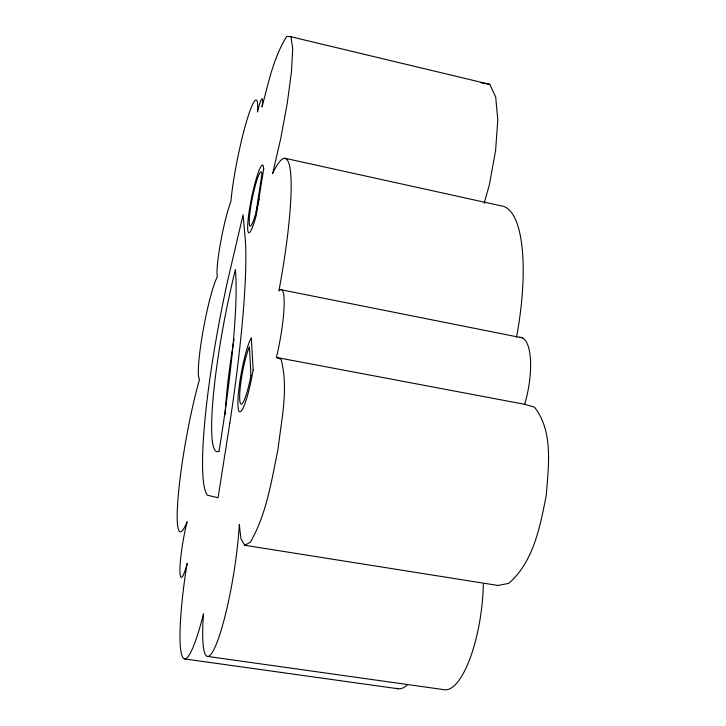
<?xml version="1.0" encoding="UTF-8"?>
<svg xmlns="http://www.w3.org/2000/svg" width="726" height="726" viewBox="0 0 726 726"><rect width="100%" height="100%" fill="white"/><g stroke="black" fill="none" stroke-linecap="round" stroke-linejoin="round"><path stroke-width="1.09" d="M256.124 212.028L261.95 174.059L261.687 172.452A27.661 3.421 -78.5 0 0 253.973 190.775A27.661 3.421 -78.5 0 0 249.317 223.898A27.661 3.421 -78.5 0 0 256.124 212.028L259.155 198.933M484.16 203.307L489.369 184.831L495.613 150.418L497.782 119.863L495.695 97.012L489.796 84.361L291.017 36.763L286.788 36.3C273.448 57.635 268.448 82.918 262.032 106.958A16.389 1.842 -78.2 0 0 261.705 99.035A16.389 1.842 -78.2 0 0 257.494 111.986L257.757 106.286A60.077 6.561 -78.5 0 0 245.515 125.026A60.077 6.561 -78.5 0 0 230.941 201.383A41.518 4.501 -78.8 0 0 220.604 242.439A41.518 4.501 -78.8 0 0 217.392 276.679A53.334 5.835 -79.3 0 0 202.681 333.034A53.334 5.835 -79.3 0 0 199.605 379.081A92.302 10.6 -79.8 0 0 178.242 495.776A92.302 10.6 -79.8 0 0 187.126 521.785A35.592 4.274 -80.4 0 0 179.921 570.518A35.592 4.274 -80.4 0 0 187.145 563.394L185.375 574.565A100.76 13.268 -80.5 0 0 182.38 656.703A100.76 13.268 -80.5 0 0 203.507 613.842A85.287 12.569 -80.7 0 0 216.575 643.608A85.287 12.569 -80.7 0 0 239.299 524.608L241.014 539.028L244.78 545.28L498.018 585.474L508.69 583.368C533.746 561.588 540.008 526.577 546.242 495.577C548.375 466.618 553.675 431.725 534.472 407.141L524.671 404.309L276.443 357.437A52.835 8.258 -79.2 0 0 284.111 306.372A52.835 8.258 -79.2 0 0 278.911 290.881A137.895 19.257 -79 0 0 272.658 173.478L280.78 138.267L287.342 102.72L291.48 71.575L292.714 48.769L291.017 36.763M244.78 545.28L250.334 542.204C266.741 513.763 271.56 480.476 278.094 448.759C281.407 419.329 288.757 388.601 281.08 359.334L276.443 357.437M184.622 658.936L397.884 688.738M207.445 656.395L444.294 689.7A82.21 26.118 -82.4 0 0 483.334 584.239M481.002 82.791L489.796 84.361M280.554 289.638L522.33 337.871M284.556 158.177L501.14 205.875A133.23 40.22 -78.5 0 1 516.549 337.1M519.444 337.3A50.856 17.115 -79 0 1 524.671 404.309M407.286 684.972A97.493 27.788 -82 0 1 395.997 688.239M225.151 414.437A131.206 18.622 -79.2 0 1 233.382 343.471M233.745 341.32A131.206 18.622 -79.2 0 1 234.117 339.16M263.72 168.713L256.26 215.341A34.576 4.283 -78.5 0 1 247.775 230.097A34.576 4.283 -78.5 0 1 253.583 188.769A34.576 4.283 -78.5 0 1 263.229 165.755L263.72 168.713M229.824 423.176L218.063 497.746L207.518 495.241A177.135 23.359 -79.2 0 1 227.71 280.499L243.083 214.769L245.424 241.041A262.195 29.702 -80 0 1 229.824 423.176M250.978 375.306L250.325 378.772A31.254 4.465 -79.5 0 1 239.689 399.418A31.254 4.465 -79.5 0 1 248.691 348.525L249.417 346.919L250.978 375.306M253.183 369.861L251.241 380.17A39.068 5.581 -79.5 0 1 237.956 405.979A39.068 5.581 -79.5 0 1 249.172 342.427L251.314 337.644L253.183 369.861M219.025 451.182A222.02 25.029 -80 0 0 235.378 269.691A131.497 17.279 -79.2 0 0 219.025 451.182"/></g></svg>
